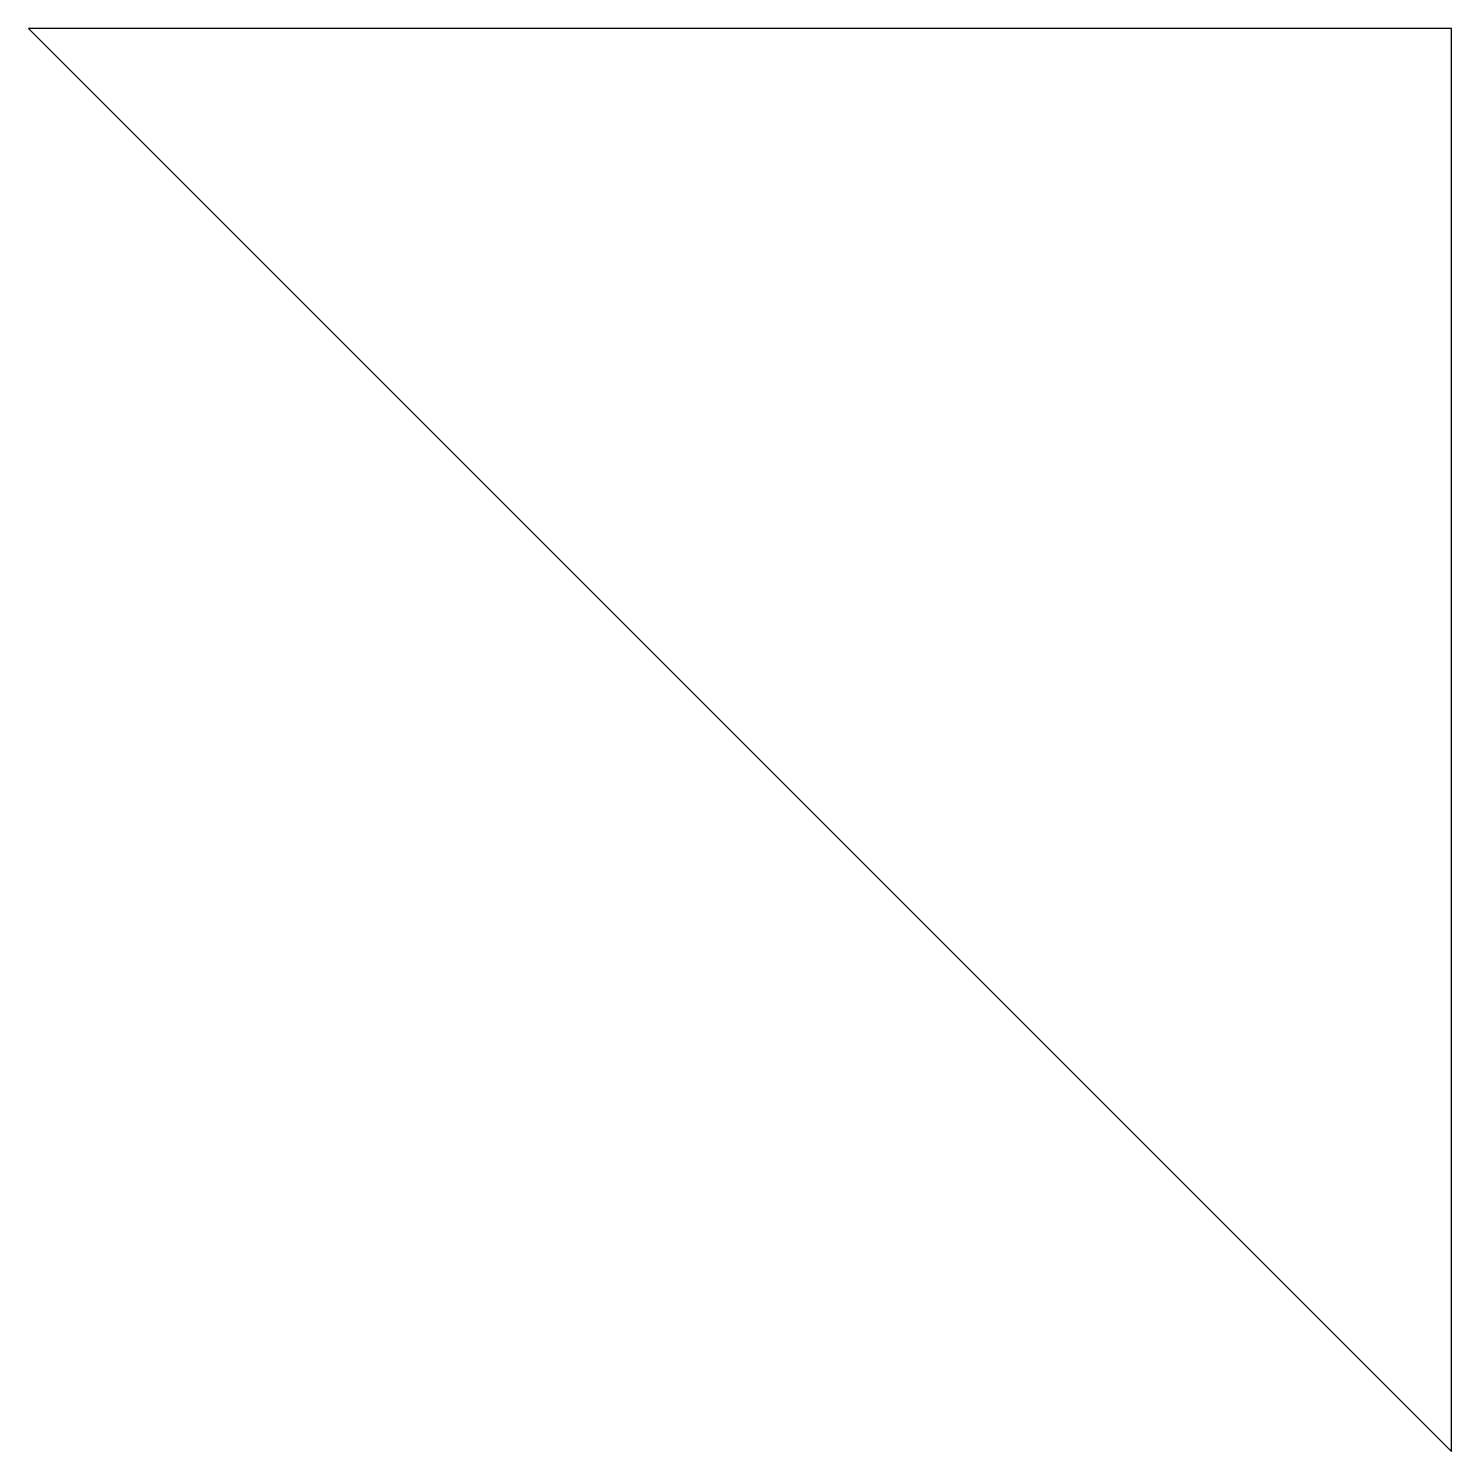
# Model space of a CAD drawing. Header units: millimetres. Extents: x -402.5 to -327.5, y 10 to 85.
import ezdxf

# ---------------------------------------------------------------- set-up
doc = ezdxf.new("R2010")
doc.units = ezdxf.units.MM

msp = doc.modelspace()

# ---------------------------------------------------------------- linework, layer by layer
at = {"color": 7, "linetype": 'Continuous', "lineweight": 25}
for p, q in [((-327.5, 85), (-402.5, 85)), ((-402.5, 85), (-327.5, 10)), ((-327.5, 10), (-327.5, 85))]:
    msp.add_line(p, q, dxfattribs=at)

doc.saveas('drawing.dxf')
